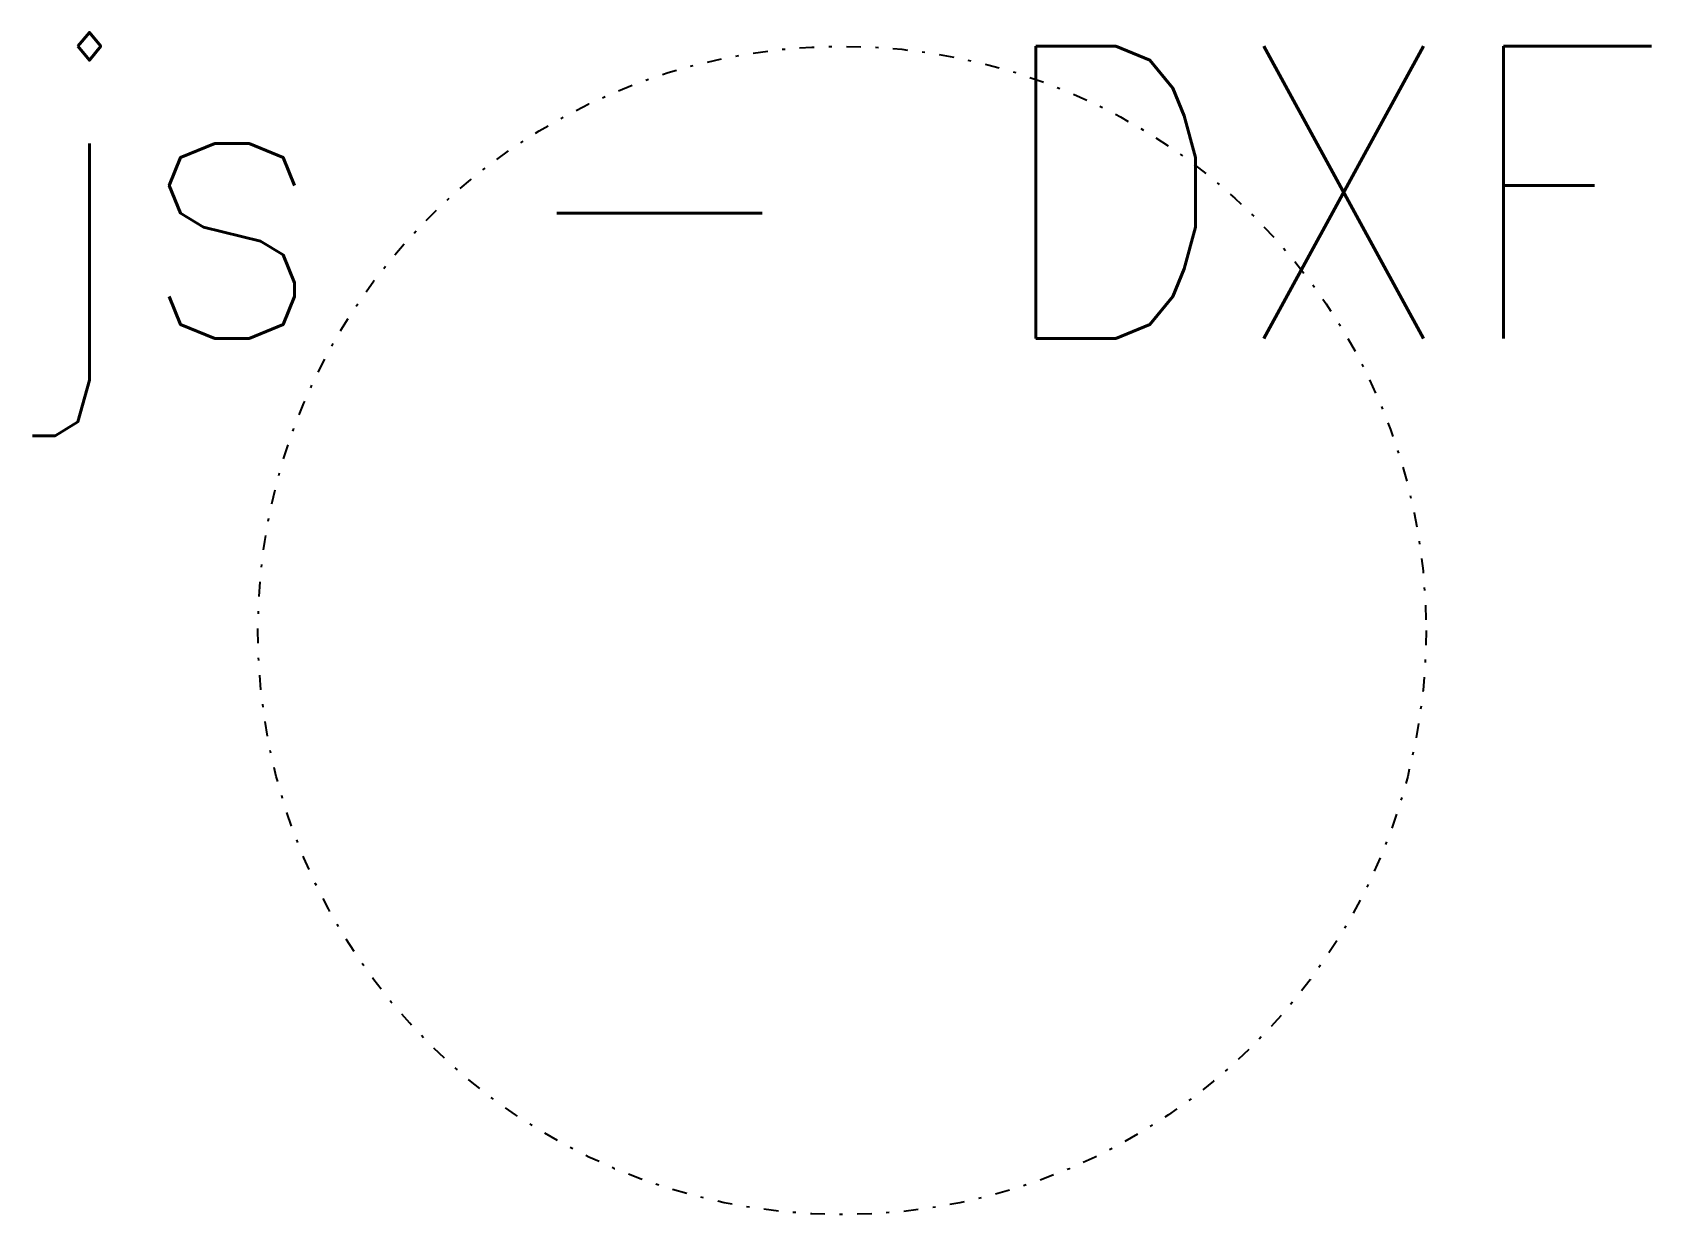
# Model space of a CAD drawing. Extents: x -27.7 to 27.7, y -20 to 20.5.
import ezdxf
from ezdxf.enums import TextEntityAlignment as Align

# ---------------------------------------------------------------- set-up
doc = ezdxf.new("R2010")
doc.units = ezdxf.units.DM
doc.linetypes.add('DASHDOT', pattern=[1.5, 0.5, -0.5, 0, -0.5])
doc.layers.add('l_green', color=3, linetype='DASHDOT')
doc.styles.get("Standard").update_dxf_attribs({"font": 'standard'})

msp = doc.modelspace()

# ---------------------------------------------------------------- linework, layer by layer
at = {"layer": 'l_green'}
msp.add_circle((0, 0), 20, dxfattribs=at)

# ---------------------------------------------------------------- texts
msp.add_text('js - DXF', height=10, dxfattribs=at).set_placement((0, 15), align=Align.MIDDLE_CENTER)

doc.saveas('drawing.dxf')
